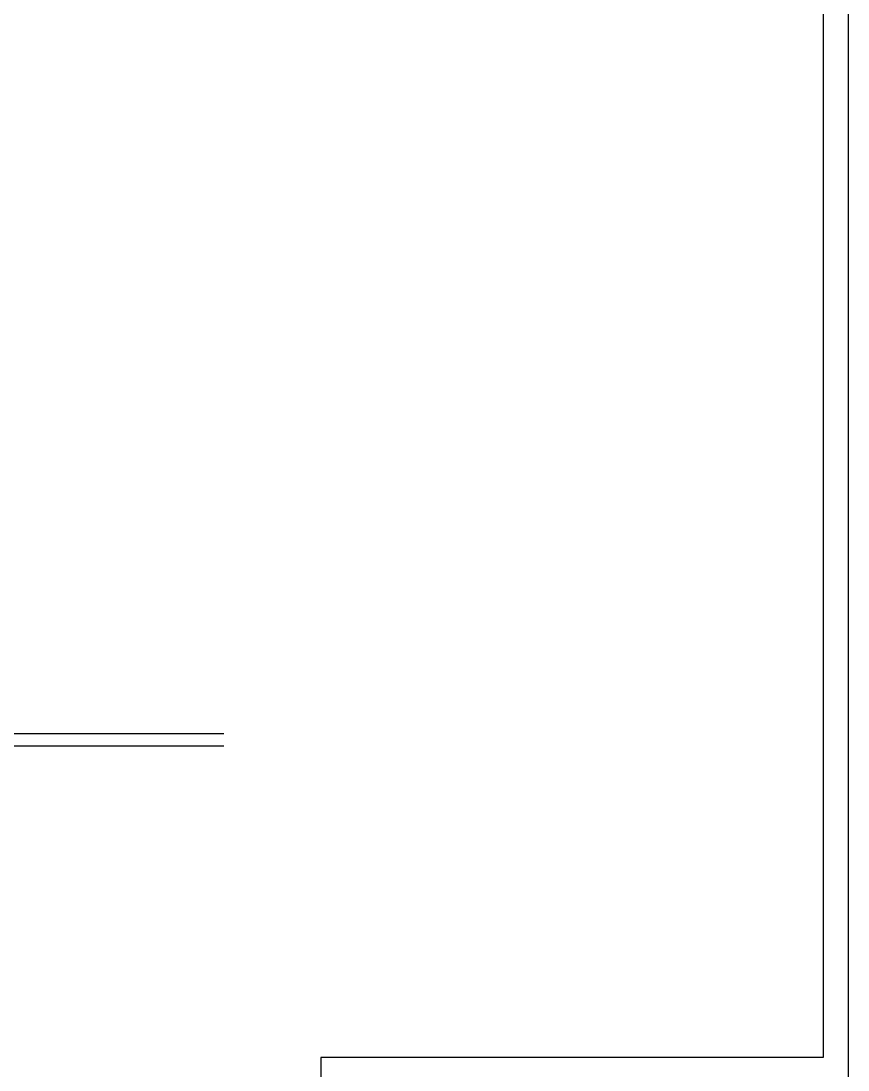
# Model space of a CAD drawing. Header units: millimetres. Extents: x -44462 to 306987, y -116160 to 12874.
# Drawn here: x -9271.8 to -8937.8, y -59582.7 to -59158.8 of the extents above; entities that cross this region are included whole.
import ezdxf

# ---------------------------------------------------------------- set-up
doc = ezdxf.new("R2010")
doc.units = ezdxf.units.MM
for name, color, linetype in [('AVP_TEXTES', 7, 'Continuous'), ('BLANC', 7, 'Continuous'), ('chassis fen.portes', 1, 'Continuous')]:
    doc.layers.add(name, color=color, linetype=linetype)
doc.styles.add('CENTURY GOTHIC', font='GOTHIC.TTF')

# ---------------------------------------------------------------- blocks, each defined once
blk = doc.blocks.new('PETIT CARTOUCHE_HOR')
at = {"layer": 'AVP_TEXTES', "color": 5, "linetype": 'Continuous'}
for p, q in [((-30.52, 422.47), (-233.46, 422.47)), ((-233.46, 422.47), (-233.46, 28))]:
    blk.add_line(p, q, dxfattribs=at)
at = {"layer": 'chassis fen.portes', "color": 2, "linetype": 'Continuous'}
blk.add_line((-20.52, 1465.65), (-20.52, 412.47), dxfattribs=at)
at = {"layer": 'chassis fen.portes', "color": 5, "linetype": 'Continuous'}
blk.add_line((-30.52, 1455.65), (-30.52, 422.47), dxfattribs=at)
at = {"style": 'CENTURY GOTHIC'}
for tag, p, height in [('DATE', (-210.16, 171.36), 20), ('DOSSIERN°', (-210.16, 111.51), 20), ('COMMENTAIRE', (-210.16, 95.35), 12), ('COMMENTAIRESUITE', (-210.16, 79.7), 12), ('FEUILLEN°', (-221.99, 32.69), 20), ('TOTALFEUILLES', (-181.65, 32.69), 20), ('ÉCH.', (-103.23, 32.69), 12)]:
    blk.add_attdef(tag, p, '', height=height, dxfattribs=at)

msp = doc.modelspace()

# ---------------------------------------------------------------- linework, layer by layer
at = {"layer": 'BLANC'}
for p, q in [((-9189.83, -59446.83), (-9450.04, -59446.83)), ((-9189.83, -59451.83), (-9450.04, -59451.83))]:
    msp.add_line(p, q, dxfattribs=at)

# ---------------------------------------------------------------- block references
at = {"color": 1}
msp.add_blockref('PETIT CARTOUCHE_HOR', (-8917.24, -60000.2), dxfattribs=at)

doc.saveas('drawing.dxf')
